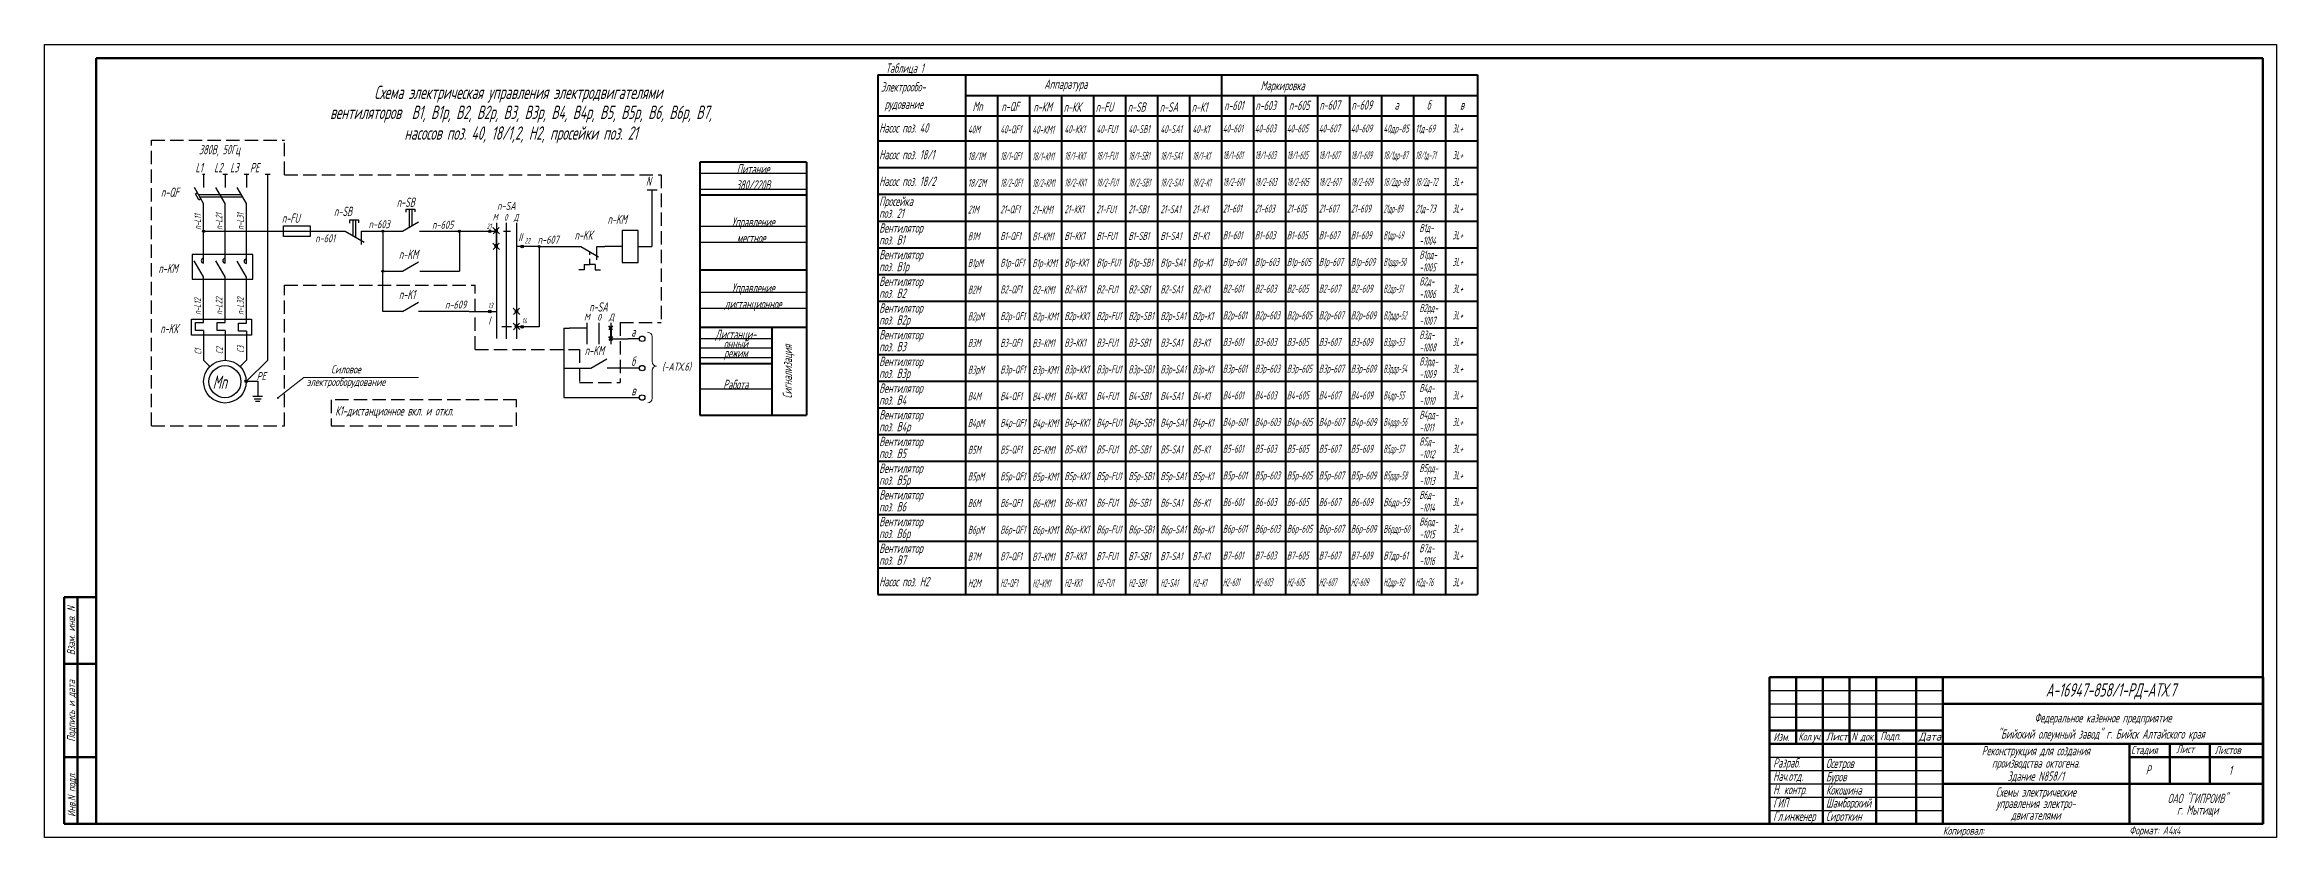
# Model space of a CAD drawing. Header units: millimetres. Extents: x -680 to 9204, y -4430 to 7779.
# Drawn here: x 3798 to 4635, y 179 to 476 of the extents above; entities that cross this region are included whole.
import ezdxf
from ezdxf.enums import TextEntityAlignment as Align

# ---------------------------------------------------------------- set-up
doc = ezdxf.new("R2010")
doc.units = ezdxf.units.MM
doc.linetypes.add('gost5', pattern=[7, 5, -2, 0])
doc.layers.get('Defpoints').update_dxf_attribs({"color": 33})
for name, color, linetype, lineweight in [('Выноска', 137, 'Continuous', 20), ('Обводка', 6, 'Continuous', 25), ('Таблица', 253, 'Continuous', 40), ('Текст_КИП', 2, 'Continuous', 25), ('Толст.рамка', 7, 'Continuous', 60), ('Тонкая', 5, 'Continuous', 20)]:
    doc.layers.add(name, color=color, linetype=linetype, lineweight=lineweight)
doc.layers.add('ТЕКСТ', color=2, linetype='Continuous')
doc.styles.add('ESKD', font='gostw.shx', dxfattribs={"oblique": 15, "height": 3})
doc.styles.add('Simplex', font='simplex.shx', dxfattribs={"width": 0.7, "oblique": 15})

msp = doc.modelspace()

# ---------------------------------------------------------------- hatches: boundary and pattern name
at = {"lineweight": 25}
h = msp.add_hatch(color=5, dxfattribs=at)
edge = h.paths.add_edge_path()
edge.add_arc((3857.553, 406.484), 0.385, 0, 360)
h = msp.add_hatch(color=5, dxfattribs=at)
edge = h.paths.add_edge_path()
edge.add_arc((3924.726, 406.484), 0.385, 0, 360)
h = msp.add_hatch(color=5, dxfattribs=at)
edge = h.paths.add_edge_path()
edge.add_arc((3953.436, 406.484), 0.385, 0, 360)
h = msp.add_hatch(color=5, dxfattribs=at)
edge = h.paths.add_edge_path()
edge.add_arc((3964.854, 406.483), 0.5, 0, 360)
edge = h.paths.add_edge_path(flags=17)
edge.add_arc((3964.854, 406.483), 0.2, 0, 360)
h = msp.add_hatch(color=5, dxfattribs=at)
h.paths.add_polyline_path([(3965.054, 406.483, 1), (3964.654, 406.483)])
h.paths.add_polyline_path([(3964.854, 406.483), (3964.654, 406.483, 0.4142136), (3964.854, 406.283)])
h.paths.add_polyline_path([(3964.854, 406.283, 0.4142136), (3965.054, 406.483), (3964.854, 406.483)])
for points in [[(3967.97, 406.66, 1), (3966.47, 406.66, 1)], [(3967.97, 400.997, 1), (3966.47, 400.997, 1)], [(3975.593, 376.439, 1), (3974.093, 376.439, 1)], [(3975.593, 370.951, 1), (3974.093, 370.951, 1)]]:
    msp.add_hatch(color=5, dxfattribs=at).paths.add_polyline_path(points)
h = msp.add_hatch(color=5, dxfattribs=at)
edge = h.paths.add_edge_path()
edge.add_arc((3967.22, 406.66), 0.4, 0, 360)
h = msp.add_hatch(color=5, dxfattribs=at)
edge = h.paths.add_edge_path()
edge.add_arc((3967.22, 400.997), 0.4, 0, 360)
h = msp.add_hatch(color=5, dxfattribs=at)
edge = h.paths.add_edge_path()
edge.add_arc((3976.938, 400.808), 0.5, 0, 360)
edge = h.paths.add_edge_path(flags=17)
edge.add_arc((3976.938, 400.808), 0.2, 0, 360)
h = msp.add_hatch(color=5, dxfattribs=at)
h.paths.add_polyline_path([(3977.138, 400.808, 1), (3976.738, 400.808)])
h.paths.add_polyline_path([(3976.938, 400.808), (3976.738, 400.808, 0.4142136), (3976.938, 400.608)])
h.paths.add_polyline_path([(3976.938, 400.608, 0.4142136), (3977.138, 400.808), (3976.938, 400.808)])
h = msp.add_hatch(color=5, dxfattribs=at)
edge = h.paths.add_edge_path()
edge.add_arc((3983.342, 400.793), 0.385, 0, 360)
h = msp.add_hatch(color=5, dxfattribs=at)
edge = h.paths.add_edge_path()
edge.add_arc((3924.745, 391.493), 0.385, 0, 360)
h = msp.add_hatch(color=5, dxfattribs=at)
edge = h.paths.add_edge_path()
edge.add_arc((3964.809, 376.428), 0.5, 0, 360)
edge = h.paths.add_edge_path(flags=17)
edge.add_arc((3964.809, 376.428), 0.2, 0, 360)
h = msp.add_hatch(color=5, dxfattribs=at)
h.paths.add_polyline_path([(3965.009, 376.428, 1), (3964.609, 376.428)])
h.paths.add_polyline_path([(3964.809, 376.428), (3964.609, 376.428, 0.4142136), (3964.809, 376.228)])
h.paths.add_polyline_path([(3964.809, 376.228, 0.4142136), (3965.009, 376.428), (3964.809, 376.428)])
h = msp.add_hatch(color=5, dxfattribs=at)
edge = h.paths.add_edge_path()
edge.add_arc((3976.938, 370.658), 0.5, 0, 360)
edge = h.paths.add_edge_path(flags=17)
edge.add_arc((3976.938, 370.658), 0.2, 0, 360)
h = msp.add_hatch(color=5, dxfattribs=at)
h.paths.add_polyline_path([(3977.138, 370.658, 1), (3976.738, 370.658)])
h.paths.add_polyline_path([(3976.938, 370.658), (3976.738, 370.658, 0.4142136), (3976.938, 370.458)])
h.paths.add_polyline_path([(3976.938, 370.458, 0.4142136), (3977.138, 370.658), (3976.938, 370.658)])
h = msp.add_hatch(color=5, dxfattribs=at)
edge = h.paths.add_edge_path()
edge.add_arc((3873.555, 350.344), 0.5, 0, 360)
edge = h.paths.add_edge_path(flags=17)
edge.add_arc((3873.555, 350.344), 0.2, 0, 360)
h = msp.add_hatch(color=5, dxfattribs=at)
h.paths.add_polyline_path([(3873.755, 350.344, 1), (3873.355, 350.344)])
h.paths.add_polyline_path([(3873.555, 350.344), (3873.355, 350.344, 0.4142136), (3873.555, 350.144)])
h.paths.add_polyline_path([(3873.555, 350.144, 0.4142136), (3873.755, 350.344), (3873.555, 350.344)])
at = {"layer": 'Выноска'}
h = msp.add_hatch(color=256, dxfattribs=at)
h.paths.add_polyline_path([(3885.587, 344.046, 1), (3885.187, 344.046)])
h.paths.add_polyline_path([(3885.387, 344.046), (3885.187, 344.046, 0.4142136), (3885.387, 343.846)])
h.paths.add_polyline_path([(3885.387, 343.846, 0.4142136), (3885.587, 344.046), (3885.387, 344.046)])

# ---------------------------------------------------------------- linework, layer by layer
at = {"color": 1}
for p, q in [((3797.942, 179.41), (3797.942, 476.41)), ((3797.942, 476.41), (4634.655, 476.41)), ((4634.655, 476.41), (4634.655, 179.41)), ((4634.655, 179.41), (3797.942, 179.41))]:
    msp.add_line(p, q, dxfattribs=at)
at = {"lineweight": 60}
for p, q in [((3817.258, 184.41), (3817.258, 471.41)), ((3817.258, 471.41), (4629.562, 471.41)), ((4629.562, 471.41), (4629.562, 184.41)), ((4629.655, 239.416), (4629.655, 184.41)), ((4629.562, 184.41), (3817.258, 184.41))]:
    msp.add_line(p, q, dxfattribs=at)
at = {"color": 5, "lineweight": 25}
for p, q in [((3857.11, 427.914), (3858.038, 427.914)), ((3857.555, 427.918), (3857.555, 422.918)), ((3864.715, 427.935), (3866.5, 427.935)), ((3865.572, 427.918), (3865.572, 422.918)), ((3872.732, 427.878), (3874.545, 427.878)), ((3873.575, 427.918), (3873.575, 422.918)), ((3880.671, 427.878), (3882.484, 427.878)), ((3881.515, 427.918), (3881.515, 358.16)), ((3857.555, 416.918), (3854.091, 422.918)), ((3854.496, 420.566), (3855.211, 420.978)), ((3855.8, 418.308), (3854.496, 420.566)), ((3855.592, 420.319), (3871.612, 420.319)), ((3855.8, 418.308), (3856.514, 418.721)), ((3856.096, 419.444), (3872.116, 419.444)), ((3865.572, 416.918), (3862.108, 422.918)), ((3873.575, 416.918), (3870.111, 422.918)), ((4023.856, 421.992), (4027.534, 421.992)), ((4025.55, 421.992), (4025.55, 400.793)), ((3857.555, 411.918), (3857.555, 416.918)), ((3857.555, 394.581), (3857.555, 411.918)), ((3865.572, 411.918), (3865.572, 416.918)), ((3865.572, 394.59), (3865.572, 411.918)), ((3873.575, 411.918), (3873.575, 416.918)), ((3873.575, 394.42), (3873.575, 411.918)), ((3912.33, 409.584), (3912.33, 410.763)), ((3912.33, 410.763), (3915.655, 410.763)), ((3913.501, 410.763), (3913.501, 404.825)), ((3914.574, 404.206), (3914.574, 410.763)), ((3915.655, 410.763), (3915.655, 409.655)), ((3932.11, 406.493), (3938.11, 409.993)), ((3933.431, 413.652), (3933.431, 414.831)), ((3933.431, 414.831), (3936.756, 414.831)), ((3933.431, 414.831), (3936.191, 414.831)), ((3934.603, 414.831), (3934.603, 407.947)), ((3935.675, 408.573), (3935.675, 414.831)), ((3936.756, 414.831), (3936.756, 413.723)), ((3857.553, 406.484), (3887.507, 406.493)), ((3857.555, 406.493), (3883.661, 406.493)), ((3887.507, 404.493), (3887.507, 408.493)), ((3887.507, 408.493), (3897.507, 408.493)), ((3887.507, 406.493), (3910.612, 406.493)), ((3897.507, 404.493), (3887.507, 404.493)), ((3897.507, 408.493), (3897.507, 404.493)), ((3910.612, 406.493), (3917.789, 402.35)), ((3916.612, 406.493), (3919.612, 406.493)), ((3916.629, 406.493), (3916.629, 401.493)), ((3919.612, 406.493), (3929.877, 406.493)), ((3924.745, 406.493), (3924.745, 391.493)), ((3929.877, 406.493), (3932.11, 406.493)), ((3938.539, 406.493), (3967.348, 406.493)), ((3953.437, 406.493), (3953.437, 391.493)), ((3959.413, 406.493), (3967.581, 406.493)), ((3966.014, 407.915), (3968.514, 405.561)), ((3966.014, 402.011), (3968.514, 399.657)), ((3968.333, 407.952), (3966.05, 405.525)), ((3968.333, 402.048), (3966.05, 399.621)), ((3967.26, 406.493), (3967.26, 401.021)), ((3967.348, 409.608), (3967.348, 366.305)), ((3969.98, 406.493), (3972.578, 406.493)), ((3971.027, 409.607), (3971.027, 366.129)), ((3974.848, 409.608), (3974.848, 366.173)), ((4014.495, 406.793), (4014.495, 394.793)), ((4020.495, 406.793), (4014.495, 406.793)), ((4020.495, 394.793), (4020.495, 406.793)), ((3875.987, 397.779), (3853.292, 397.779)), ((3853.292, 397.779), (3853.292, 388.556)), ((3857.558, 389.454), (3854.055, 395.458)), ((3865.574, 389.463), (3862.072, 395.468)), ((3873.578, 389.292), (3870.075, 395.297)), ((3875.987, 388.556), (3875.987, 397.779)), ((3932.11, 391.493), (3938.11, 394.993)), ((3983.344, 400.793), (3974.786, 400.804)), ((3977.652, 400.81), (3975.834, 400.81)), ((3983.344, 400.793), (3995.935, 400.793)), ((3983.344, 400.793), (3983.398, 370.658)), ((3995.935, 400.793), (3998.935, 400.793)), ((3998.935, 400.793), (4005.592, 396.949)), ((4000.164, 394.07), (4000.164, 392.027)), ((4000.164, 394.07), (4002.263, 394.07)), ((4000.164, 394.07), (4002.263, 394.07)), ((4000.164, 394.07), (4002.263, 394.07)), ((4000.164, 394.07), (4002.263, 394.07)), ((4002.263, 398.871), (4002.263, 398.151)), ((4002.263, 398.151), (4002.263, 397.687)), ((4002.263, 396.111), (4002.263, 394.07)), ((4004.369, 394.07), (4002.27, 394.07)), ((4004.369, 394.07), (4004.369, 392.027)), ((4004.876, 400.793), (4004.876, 395.793)), ((4004.935, 400.793), (4007.935, 400.793)), ((4014.495, 400.793), (4007.935, 400.793)), ((4014.495, 394.793), (4020.495, 394.793)), ((4020.495, 400.793), (4025.55, 400.793)), ((3853.292, 388.556), (3875.987, 388.556)), ((3857.558, 372.268), (3857.558, 389.454)), ((3865.574, 372.278), (3865.574, 389.463)), ((3873.578, 372.107), (3873.578, 389.292)), ((3924.745, 391.493), (3932.11, 391.493)), ((3924.745, 376.469), (3924.745, 391.493)), ((3938.554, 391.493), (3953.437, 391.493)), ((4000.164, 392.027), (3998.164, 392.027)), ((4004.369, 392.027), (4006.369, 392.027)), ((3932.11, 376.469), (3938.11, 379.969)), ((3973.637, 377.693), (3976.137, 375.339)), ((3975.956, 377.73), (3973.673, 375.303)), ((3852.991, 367.544), (3852.991, 373.544)), ((3852.991, 373.544), (3864.991, 373.544)), ((3854.558, 369.268), (3854.558, 372.268)), ((3854.558, 372.268), (3857.558, 372.268)), ((3857.558, 369.268), (3854.558, 369.268)), ((3857.558, 369.268), (3857.555, 358.154)), ((3862.574, 369.278), (3862.574, 372.278)), ((3862.574, 372.278), (3865.574, 372.278)), ((3865.574, 369.278), (3862.574, 369.278)), ((3863.521, 373.544), (3875.521, 373.544)), ((3865.574, 369.278), (3865.572, 358.163)), ((3870.578, 369.107), (3870.578, 372.107)), ((3870.578, 372.107), (3873.578, 372.107)), ((3873.578, 369.107), (3870.578, 369.107)), ((3873.578, 369.107), (3873.575, 358.141)), ((3875.528, 373.514), (3875.528, 367.514)), ((3932.11, 376.469), (3924.745, 376.469)), ((3957.056, 376.469), (3938.11, 376.469)), ((3957.056, 376.469), (3967.348, 376.457)), ((3972.935, 370.658), (3969.35, 370.658)), ((3973.598, 372.003), (3976.098, 369.648)), ((3975.99, 372.039), (3973.707, 369.612)), ((3983.398, 370.658), (3974.537, 370.658)), ((3974.848, 376.448), (3974.848, 370.976)), ((3992.646, 370.217), (3992.646, 344.185)), ((3992.646, 370.217), (3994.684, 370.217)), ((3864.991, 367.544), (3852.991, 367.544)), ((3875.521, 367.544), (3863.521, 367.544)), ((4020.946, 366.217), (4016.684, 366.217)), ((3857.555, 358.154), (3859.908, 355.81)), ((3873.575, 358.141), (3871.235, 355.81)), ((3881.579, 358.224), (3873.756, 350.414)), ((3992.646, 355.185), (4002.65, 355.185)), ((4002.779, 355.185), (4008.779, 358.685)), ((4020.946, 355.217), (4008.821, 355.217)), ((3874.055, 350.344), (3877.833, 350.344)), ((3879.621, 344.576), (3876.044, 344.576)), ((3879.137, 343.614), (3876.528, 343.614)), ((3877.833, 350.344), (3877.833, 345.58)), ((3877.833, 350.344), (3877.833, 344.576)), ((3992.646, 344.185), (4020.946, 344.185)), ((3878.612, 342.679), (3877.054, 342.679))]:
    msp.add_line(p, q, dxfattribs=at)
at = {"color": 6, "lineweight": 25}
for p, q in [((4001.184, 370.217), (3994.684, 370.217)), ((4010.184, 366.217), (4016.684, 366.217))]:
    msp.add_line(p, q, dxfattribs=at)
at = {"color": 6, "lineweight": 25, "ltscale": 10}
for p, q in [((4001.184, 372.217), (4001.184, 364.217)), ((4005.684, 372.217), (4005.684, 364.217)), ((4010.184, 372.217), (4010.184, 364.217))]:
    msp.add_line(p, q, dxfattribs=at)
at = {"color": 6, "lineweight": 40}
for p, q in [((4010.891, 370.924), (4009.477, 369.51)), ((4010.891, 369.51), (4009.477, 370.924)), ((4010.184, 370.217), (4010.184, 366.217)), ((4010.891, 365.51), (4009.477, 366.924)), ((4010.891, 366.924), (4009.477, 365.51))]:
    msp.add_line(p, q, dxfattribs=at)
at = {"color": 5, "lineweight": 25}
for centre, radius in [((3857.553, 406.484), 0.385), ((3924.726, 406.484), 0.385), ((3924.745, 406.493), 0.2), ((3953.436, 406.484), 0.385), ((3953.437, 406.493), 0.2), ((3964.854, 406.483), 0.5), ((3964.854, 406.483), 0.2), ((3976.938, 400.808), 0.5), ((3976.938, 400.808), 0.2), ((3983.342, 400.793), 0.385), ((3983.344, 400.802), 0.2), ((3924.745, 391.493), 0.385), ((3924.764, 391.503), 0.2), ((3964.809, 376.428), 0.5), ((3964.809, 376.428), 0.2), ((3976.938, 370.658), 0.5), ((3976.938, 370.658), 0.2), ((4021.972, 366.217), 1.026), ((3865.555, 350.144), 8), ((3865.555, 350.144), 6), ((4021.972, 355.217), 1.026), ((3873.555, 350.344), 0.5), ((3873.555, 350.344), 0.2), ((4021.972, 344.185), 1.026)]:
    msp.add_circle(centre, radius, dxfattribs=at)
for centre, radius in [((3857.555, 395.458), 0.877), ((3865.572, 395.451), 0.86), ((3873.575, 395.27), 0.85)]:
    msp.add_arc(centre, radius, 90, 270, dxfattribs=at)
at = {"layer": 'Defpoints'}
for p, q in [((4083.569, 428.117), (4043.569, 428.117)), ((4083.569, 422.117), (4043.569, 422.117)), ((4083.569, 408.261), (4043.569, 408.261)), ((4083.569, 402.261), (4043.569, 402.261)), ((4083.569, 383.545), (4043.569, 383.545)), ((4083.569, 377.545), (4043.569, 377.545)), ((4070.569, 366.141), (4043.569, 366.141)), ((4070.569, 362.634), (4043.569, 362.634)), ((4070.569, 359.126), (4043.569, 359.126)), ((4070.569, 347.367), (4043.569, 347.367))]:
    msp.add_line(p, q, dxfattribs=at)
at = {"layer": 'Выноска'}
for p, q in [((3885.387, 344.046), (3895.167, 351.709)), ((3895.167, 351.709), (3938.1, 351.709))]:
    msp.add_line(p, q, dxfattribs=at)
msp.add_circle((3885.387, 344.046), 0.2, dxfattribs=at)
at = {"layer": 'Обводка', "linetype": 'gost5'}
for p, q in [((3837.952, 440.636), (3887.916, 440.636)), ((3837.952, 333.594), (3837.952, 440.636)), ((3887.916, 427.585), (3887.916, 440.636)), ((3887.916, 427.585), (4029.059, 427.585)), ((4029.059, 427.585), (4029.059, 372.302)), ((3887.916, 386.308), (3959.375, 386.308)), ((3887.916, 333.594), (3887.916, 386.308)), ((3959.375, 362.234), (3959.375, 386.308)), ((4013.769, 372.302), (4013.769, 349.774)), ((4013.769, 372.302), (4029.059, 372.302)), ((3959.375, 362.234), (3998.478, 362.234)), ((3998.478, 362.234), (3998.478, 349.774)), ((3998.478, 349.774), (4013.769, 349.774)), ((3837.952, 333.594), (3887.916, 333.594))]:
    msp.add_line(p, q, dxfattribs=at)
at = {"layer": 'Обводка', "color": 155}
for p, q in [((4444.655, 234.416), (4509.655, 234.416)), ((4444.655, 229.416), (4509.655, 229.416)), ((4444.655, 224.416), (4509.655, 224.416)), ((4444.655, 209.416), (4509.655, 209.416)), ((4444.655, 204.416), (4509.655, 204.416)), ((4444.655, 199.416), (4509.655, 199.416)), ((4444.655, 194.416), (4509.655, 194.416)), ((4444.655, 189.416), (4509.655, 189.416))]:
    msp.add_line(p, q, dxfattribs=at)
at = {"layer": 'Обводка', "linetype": 'gost5'}
msp.add_lwpolyline([(3905.347, 333.594), (3974.86, 333.594), (3974.86, 343.329), (3905.347, 343.329)], close=True, dxfattribs=at)
at = {"layer": 'Таблица', "lineweight": 40}
for p, q in [((4110.274, 465.07), (4110.274, 270.338)), ((4110.274, 465.07), (4335.189, 465.07)), ((4143.189, 465.07), (4143.189, 270.338)), ((4239.189, 465.07), (4239.189, 270.338)), ((4335.189, 465.07), (4335.189, 270.338)), ((4143.189, 457.301), (4335.189, 457.301)), ((4155.191, 457.301), (4155.191, 270.338)), ((4167.191, 457.301), (4167.191, 270.338)), ((4179.191, 457.301), (4179.191, 270.338)), ((4191.191, 457.301), (4191.191, 270.338)), ((4203.191, 457.301), (4203.191, 270.338)), ((4215.191, 457.301), (4215.191, 270.338)), ((4227.191, 457.301), (4227.191, 270.338)), ((4251.189, 457.301), (4251.189, 270.338)), ((4263.189, 457.301), (4263.189, 270.338)), ((4275.189, 457.301), (4275.189, 270.338)), ((4287.189, 457.301), (4287.189, 270.338)), ((4299.189, 457.301), (4299.189, 270.338)), ((4311.189, 457.301), (4311.189, 270.338)), ((4323.189, 457.301), (4323.189, 270.338)), ((4110.274, 449.801), (4335.189, 449.801)), ((4110.274, 440.338), (4335.189, 440.338)), ((4110.274, 440.338), (4335.189, 440.338)), ((4043.569, 432.436), (4043.569, 337.55)), ((4083.569, 432.436), (4043.569, 432.436)), ((4083.569, 432.436), (4083.569, 337.55)), ((4110.274, 430.338), (4335.189, 430.338)), ((4043.569, 420.177), (4083.569, 420.177)), ((4110.274, 420.338), (4335.189, 420.338)), ((4110.274, 410.338), (4335.189, 410.338)), ((4110.274, 410.338), (4335.189, 410.338)), ((4110.274, 400.338), (4335.189, 400.338)), ((4043.569, 392.021), (4083.569, 392.021)), ((4110.274, 390.338), (4335.189, 390.338)), ((4110.274, 380.338), (4335.189, 380.338)), ((4043.569, 370.585), (4083.569, 370.585)), ((4070.569, 370.585), (4070.569, 337.55)), ((4110.274, 370.338), (4335.189, 370.338)), ((4110.274, 360.338), (4335.189, 360.338)), ((4070.569, 356.856), (4043.569, 356.856)), ((4110.274, 350.338), (4335.189, 350.338)), ((4043.569, 337.55), (4083.569, 337.55)), ((4110.274, 340.338), (4335.189, 340.338)), ((4110.274, 330.338), (4335.189, 330.338)), ((4110.274, 320.338), (4335.189, 320.338)), ((4110.274, 310.338), (4335.189, 310.338)), ((4110.274, 300.338), (4335.189, 300.338)), ((4110.274, 290.338), (4335.189, 290.338)), ((4110.274, 280.338), (4335.189, 280.338)), ((4110.274, 270.338), (4335.189, 270.338))]:
    msp.add_line(p, q, dxfattribs=at)
at = {"layer": 'Толст.рамка', "lineweight": 60}
for p, q in [((3805.258, 184.41), (3805.258, 269.41)), ((3817.258, 269.41), (3805.258, 269.41)), ((3810.258, 184.41), (3810.258, 269.41)), ((3817.258, 244.41), (3805.258, 244.41)), ((4444.655, 239.416), (4629.655, 239.416)), ((4444.655, 184.416), (4444.655, 239.416)), ((4454.655, 214.416), (4454.655, 239.416)), ((4464.655, 184.416), (4464.655, 239.416)), ((4474.655, 214.416), (4474.655, 239.416)), ((4484.655, 184.416), (4484.655, 239.416)), ((4499.655, 184.416), (4499.655, 239.416)), ((4509.655, 184.416), (4509.655, 239.416)), ((4509.655, 229.416), (4629.655, 229.416)), ((4444.655, 219.416), (4509.655, 219.416)), ((3805.258, 209.41), (3817.258, 209.41)), ((4444.655, 214.416), (4509.655, 214.416)), ((4509.655, 214.416), (4629.655, 214.416)), ((4579.655, 214.416), (4579.655, 184.416)), ((4579.655, 209.416), (4629.655, 209.416)), ((4594.655, 199.416), (4594.655, 214.416)), ((4609.655, 199.416), (4609.655, 214.416)), ((4509.655, 199.416), (4629.655, 199.416)), ((3817.258, 184.41), (3805.258, 184.41)), ((4444.655, 184.416), (4629.655, 184.41))]:
    msp.add_line(p, q, dxfattribs=at)
at = {"layer": 'Тонкая'}
for p, q in [((4025.674, 357.645), (4025.667, 367.111)), ((4025.682, 343.898), (4025.674, 354.362))]:
    msp.add_line(p, q, dxfattribs=at)
for centre, start, end in [((4024.029, 366.987), 0, 90), ((4027.317, 357.645), 180, 270), ((4027.317, 354.36), 90, 180), ((4024.04, 343.898), 270, 0)]:
    msp.add_arc(centre, 1.642, start, end, dxfattribs=at)

# ---------------------------------------------------------------- texts
at = {"layer": 'ТЕКСТ', "style": 'Simplex', "oblique": 15}
for s, height, width, p in [('Таблица 1', 3.5, 0.6, (4113.271, 465.859)), ('Электрообо-', 3.5, 0.6, (4111.479, 458.847)), ('Аппаратура', 3.5, 0.6, (4172.727, 459.848)), ('Маркировка', 3.5, 0.6, (4253.809, 459.352)), ('рудование', 3.5, 0.6, (4112.868, 452.365)), ('Mn', 3.5, 0.5, (4145.861, 451.556)), ('n-QF', 3.5, 0.5, (4156.673, 451.493)), ('n-КМ', 3.5, 0.5, (4168.673, 451.368)), ('n-КК', 3.5, 0.5, (4180.027, 451.294)), ('n-FU', 3.5, 0.5, (4192.027, 451.294)), ('n-SB', 3.5, 0.5, (4204.027, 451.294)), ('n-SA', 3.5, 0.5, (4216.027, 451.294)), ('n-К1', 3.5, 0.5, (4228.027, 451.294)), ('n-601', 3.5, 0.5, (4240.164, 451.894)), ('n-603', 3.5, 0.5, (4251.9, 451.876)), ('n-605', 3.5, 0.5, (4264.458, 451.945)), ('n-607', 3.5, 0.5, (4275.894, 452.058)), ('n-609', 3.5, 0.5, (4287.894, 452.058)), ('Насос поз. 40', 3.5, 0.6, (4110.808, 443.459)), ('40М', 3, 0.5, (4144.067, 443.131)), ('40-QF1', 3, 0.5, (4156.224, 443.191)), ('40-КМ1', 3, 0.5, (4168.224, 443.067)), ('40-КК1', 3, 0.5, (4180.27, 443.26)), ('40-FU1', 3, 0.5, (4192.27, 443.26)), ('40-SB1 ', 3, 0.5, (4204.27, 443.26)), ('40-SA1', 3, 0.5, (4216.27, 443.26)), ('40-К1', 3, 0.5, (4228.27, 443.26)), ('40-601', 3, 0.5, (4239.645, 443.503)), ('40-603', 3, 0.5, (4251.645, 443.503)), ('40-605', 3, 0.5, (4263.645, 443.503)), ('40-607', 3, 0.5, (4275.645, 443.503)), ('40-609', 3, 0.5, (4287.645, 443.503)), ('40др-85', 3, 0.5, (4299.847, 443.491)), ('11д-69', 3, 0.5, (4311.847, 443.491)), ('3L+', 3, 0.5, (4325.731, 443.503)), ('380В, 50Гц', 3.5, 0.6, (3855.789, 435.349)), ('Насос поз. 18/1', 3.5, 0.6, (4110.808, 433.459)), ('18/1М', 3, 0.5, (4144.067, 433.131)), ('18/1-QF1', 3, 0.4, (4156.224, 433.191)), ('18/1-КМ1', 3, 0.4, (4168.224, 433.067)), ('18/1-КК1', 3, 0.4, (4180.27, 433.26)), ('18/1-FU1', 3, 0.4, (4192.27, 433.26)), ('18/1-SB1 ', 3, 0.4, (4204.27, 433.26)), ('18/1-SA1', 3, 0.4, (4216.27, 433.26)), ('18/1-К1', 3, 0.4, (4228.27, 433.26)), ('18/1-601', 3, 0.4, (4239.645, 433.503)), ('18/1-603', 3, 0.4, (4251.645, 433.503)), ('18/1-605', 3, 0.4, (4263.645, 433.503)), ('18/1-607', 3, 0.4, (4275.645, 433.503)), ('18/1-609', 3, 0.4, (4287.645, 433.503)), ('18/1др-87', 3, 0.4, (4299.847, 433.491)), ('18/1д-71', 3, 0.4, (4311.847, 433.491)), ('3L+', 3, 0.5, (4325.731, 433.503)), ('L1   L2  L3   РЕ', 3.5, 0.6, (3854.479, 428.581)), ('N', 3.5, 0.6, (4023.35, 423.509)), ('Насос поз. 18/2', 3.5, 0.6, (4110.808, 423.459)), ('n-QF ', 3.5, 0.6, (3841.533, 419.372)), ('n-SB ', 3.5, 0.6, (3929.928, 415.618)), ('Просейка', 3.5, 0.6, (4110.808, 415.976)), ('18/2М', 3, 0.5, (4144.067, 423.131)), ('18/2-QF1', 3, 0.4, (4156.224, 423.191)), ('18/2-КМ1', 3, 0.4, (4168.224, 423.067)), ('18/2-КК1', 3, 0.4, (4180.27, 423.26)), ('18/2-FU1', 3, 0.4, (4192.27, 423.26)), ('18/2-SB1 ', 3, 0.4, (4204.27, 423.26)), ('18/2-SA1', 3, 0.4, (4216.27, 423.26)), ('18/2-К1', 3, 0.4, (4228.27, 423.26)), ('18/2-601', 3, 0.4, (4239.645, 423.503)), ('18/2-603', 3, 0.4, (4251.645, 423.503)), ('18/2-605', 3, 0.4, (4263.645, 423.503)), ('18/2-607', 3, 0.4, (4275.645, 423.503)), ('18/2-609', 3, 0.4, (4287.645, 423.503)), ('18/2др-88', 3, 0.4, (4299.847, 423.491)), ('18/2д-72', 3, 0.4, (4311.847, 423.491)), ('3L+', 3, 0.5, (4325.731, 423.503)), (' n-FU', 3.5, 0.6, (3885.452, 409.643)), ('n-SB ', 3.5, 0.6, (3906.407, 412.187)), ('n-603', 3, 0.6, (3919.391, 407.628)), ('n-605', 3, 0.6, (3943.198, 407.427)), ('М', 2.5, 0.6, (3965.935, 410.535)), ('n-SA', 3, 0.6, (3967.567, 414.497)), ('0', 2.5, 0.6, (3970.206, 410.479)), ('Д', 2.5, 0.6, (3973.881, 410.484)), ('n-KM ', 3.5, 0.6, (4008.964, 409.213)), ('поз. 21', 3.5, 0.6, (4110.808, 411.523)), ('21М', 3, 0.5, (4144.067, 413.131)), ('21-QF1', 3, 0.5, (4156.224, 413.191)), ('21-КМ1', 3, 0.5, (4168.224, 413.067)), ('21-КК1', 3, 0.5, (4180.27, 413.26)), ('21-FU1', 3, 0.5, (4192.27, 413.26)), ('21-SB1 ', 3, 0.5, (4204.27, 413.26)), ('21-SA1', 3, 0.5, (4216.27, 413.26)), ('21-К1', 3, 0.5, (4228.27, 413.26)), ('21-601', 3, 0.5, (4239.645, 413.503)), ('21-603', 3, 0.5, (4251.645, 413.503)), ('21-605', 3, 0.5, (4263.645, 413.503)), ('21-607', 3, 0.5, (4275.645, 413.503)), ('21-609', 3, 0.5, (4287.645, 413.503)), ('21др-89', 3, 0.4, (4299.847, 413.491)), ('21д-73', 3, 0.5, (4311.847, 413.491)), ('3L+', 3, 0.5, (4325.731, 413.503)), ('n-601', 3, 0.6, (3899.388, 402.361)), ('21', 2, 0.6, (3963.712, 407.395)), ('II', 3, 0.6, (3975.55, 402.763)), ('22', 2, 0.6, (3977.916, 401.957)), ('n-607', 3, 0.6, (3982.776, 401.842)), ('n-KК ', 3.5, 0.6, (3996.591, 403.274)), ('поз. В1', 3.5, 0.6, (4110.808, 401.523)), ('Вентилятор', 3.5, 0.6, (4110.808, 405.976)), ('В1М', 3, 0.5, (4144.067, 403.131)), ('В1-QF1', 3, 0.5, (4156.224, 403.191)), ('В1-КМ1', 3, 0.5, (4168.224, 403.067)), ('В1-КК1', 3, 0.5, (4180.27, 403.26)), ('В1-FU1', 3, 0.5, (4192.27, 403.26)), ('В1-SB1 ', 3, 0.5, (4204.27, 403.26)), ('В1-SA1', 3, 0.5, (4216.27, 403.26)), ('В1-К1', 3, 0.5, (4228.27, 403.26)), ('В1-601', 3, 0.5, (4239.645, 403.503)), ('В1-603', 3, 0.5, (4251.645, 403.503)), ('В1-605', 3, 0.5, (4263.645, 403.503)), ('В1-607', 3, 0.5, (4275.645, 403.503)), ('В1-609', 3, 0.5, (4287.645, 403.503)), ('В1др-49', 3, 0.4, (4299.847, 403.491)), ('3L+', 3, 0.5, (4325.731, 403.503)), ('n-KM ', 3.5, 0.6, (3840.594, 390.787)), ('n-KM ', 3.5, 0.6, (3930.742, 396.079)), ('поз. В1р', 3.5, 0.6, (4110.808, 391.523)), ('Вентилятор', 3.5, 0.6, (4110.808, 395.976)), ('В1рМ', 3, 0.5, (4144.067, 393.131)), ('В1р-QF1', 3, 0.5, (4156.224, 393.191)), ('В1р-КМ1', 3, 0.5, (4168.224, 393.067)), ('В1р-КК1', 3, 0.5, (4180.27, 393.26)), ('В1р-FU1', 3, 0.5, (4192.27, 393.26)), ('В1р-SB1 ', 3, 0.5, (4204.27, 393.26)), ('В1р-SA1', 3, 0.5, (4216.27, 393.26)), ('В1р-К1', 3, 0.5, (4228.27, 393.26)), ('В1р-601', 3, 0.5, (4239.645, 393.503)), ('В1р-603', 3, 0.5, (4251.645, 393.503)), ('В1р-605', 3, 0.5, (4263.645, 393.503)), ('В1р-607', 3, 0.5, (4275.645, 393.503)), ('В1р-609', 3, 0.5, (4287.645, 393.503)), ('В1рдр-50', 3, 0.4, (4299.847, 393.491)), ('3L+', 3, 0.5, (4325.731, 393.503)), ('поз. В2', 3.5, 0.6, (4110.808, 381.523)), ('Вентилятор', 3.5, 0.6, (4110.808, 385.976)), ('В2М', 3, 0.5, (4144.067, 383.131)), ('В2-QF1', 3, 0.5, (4156.224, 383.191)), ('В2-КМ1', 3, 0.5, (4168.224, 383.067)), ('В2-КК1', 3, 0.5, (4180.27, 383.26)), ('В2-FU1', 3, 0.5, (4192.27, 383.26)), ('В2-SB1 ', 3, 0.5, (4204.27, 383.26)), ('В2-SA1', 3, 0.5, (4216.27, 383.26)), ('В2-К1', 3, 0.5, (4228.27, 383.26)), ('В2-601', 3, 0.5, (4239.645, 383.503)), ('В2-603', 3, 0.5, (4251.645, 383.503)), ('В2-605', 3, 0.5, (4263.645, 383.503)), ('В2-607', 3, 0.5, (4275.645, 383.503)), ('В2-609', 3, 0.5, (4287.645, 383.503)), ('В2др-51', 3, 0.4, (4299.847, 383.491)), ('3L+', 3, 0.5, (4325.731, 383.503)), ('n-K1 ', 3.5, 0.6, (3930.742, 381.055)), ('n-609', 3, 0.6, (3948.062, 377.518)), ('13', 2, 0.6, (3964.172, 377.672)), ('n-SA', 3.5, 0.6, (4002.1, 376.391)), ('Вентилятор', 3.5, 0.6, (4110.808, 375.976)), (' n-KК ', 3.5, 0.6, (3839.848, 368.274)), ('I', 3, 0.6, (3964.311, 371.634)), ('14', 2, 0.6, (3976.856, 371.946)), ('а', 3.5, 0.6, (4017.858, 367.044)), ('поз. В2р', 3.5, 0.6, (4110.808, 371.523)), ('Вентилятор', 3.5, 0.6, (4110.808, 365.976)), ('В2рМ', 3, 0.5, (4144.067, 373.131)), ('В2р-QF1', 3, 0.5, (4156.224, 373.191)), ('В2р-КМ1', 3, 0.5, (4168.224, 373.067)), ('В2р-КК1', 3, 0.5, (4180.27, 373.26)), ('В2р-FU1', 3, 0.5, (4192.27, 373.26)), ('В2р-SB1 ', 3, 0.5, (4204.27, 373.26)), ('В2р-SA1', 3, 0.5, (4216.27, 373.26)), ('В2р-К1', 3, 0.5, (4228.27, 373.26)), ('В2р-601', 3, 0.5, (4239.645, 373.503)), ('В2р-603', 3, 0.5, (4251.645, 373.503)), ('В2р-605', 3, 0.5, (4263.645, 373.503)), ('В2р-607', 3, 0.5, (4275.645, 373.503)), ('В2р-609', 3, 0.5, (4287.645, 373.503)), ('В2рдр-52', 3, 0.4, (4299.847, 373.491)), ('3L+', 3, 0.5, (4325.731, 373.503)), ('n-KМ', 3.5, 0.6, (4000.431, 360.057)), ('поз. В3', 3.5, 0.6, (4110.808, 361.523)), ('В3М', 3, 0.5, (4144.067, 363.131)), ('В3-QF1', 3, 0.5, (4156.224, 363.191)), ('В3-КМ1', 3, 0.5, (4168.224, 363.067)), ('В3-КК1', 3, 0.5, (4180.27, 363.26)), ('В3-FU1', 3, 0.5, (4192.27, 363.26)), ('В3-SB1 ', 3, 0.5, (4204.27, 363.26)), ('В3-SA1', 3, 0.5, (4216.27, 363.26)), ('В3-К1', 3, 0.5, (4228.27, 363.26)), ('В3-601', 3, 0.5, (4239.645, 363.503)), ('В3-603', 3, 0.5, (4251.645, 363.503)), ('В3-605', 3, 0.5, (4263.645, 363.503)), ('В3-607', 3, 0.5, (4275.645, 363.503)), ('В3-609', 3, 0.5, (4287.645, 363.503)), ('В3др-53', 3, 0.4, (4299.847, 363.491)), ('3L+', 3, 0.5, (4325.731, 363.503)), ('Mn', 5, 0.6, (3860.941, 347.453)), ('РЕ', 3, 0.6, (3877.423, 350.716)), ('электрооборудование', 3, 0.6, (3896.131, 348.538)), ('Силовое', 3, 0.6, (3905.336, 353.261)), ('б', 3.5, 0.6, (4017.858, 356.044)), ('поз. В3р', 3.5, 0.6, (4110.808, 351.523)), ('Вентилятор', 3.5, 0.6, (4110.808, 355.976)), ('В3рМ', 3, 0.5, (4144.067, 353.131)), ('В3р-QF1', 3, 0.5, (4156.224, 353.191)), ('В3р-КМ1', 3, 0.5, (4168.224, 353.067)), ('В3р-КК1', 3, 0.5, (4180.27, 353.26)), ('В3р-FU1', 3, 0.5, (4192.27, 353.26)), ('В3р-SB1 ', 3, 0.5, (4204.27, 353.26)), ('В3р-SA1', 3, 0.5, (4216.27, 353.26)), ('В3р-К1', 3, 0.5, (4228.27, 353.26)), ('В3р-601', 3, 0.5, (4239.645, 353.503)), ('В3р-603', 3, 0.5, (4251.645, 353.503)), ('В3р-605', 3, 0.5, (4263.645, 353.503)), ('В3р-607', 3, 0.5, (4275.645, 353.503)), ('В3р-609', 3, 0.5, (4287.645, 353.503)), ('В3рдр-54', 3, 0.4, (4299.847, 353.491)), ('3L+', 3, 0.5, (4325.731, 353.503)), ('в', 3.5, 0.6, (4017.945, 345.012)), ('поз. В4', 3.5, 0.6, (4110.808, 341.523)), ('Вентилятор', 3.5, 0.6, (4110.808, 345.976)), ('В4М', 3, 0.5, (4144.067, 343.131)), ('В4-QF1', 3, 0.5, (4156.224, 343.191)), ('В4-КМ1', 3, 0.5, (4168.224, 343.067)), ('В4-КК1', 3, 0.5, (4180.27, 343.26)), ('В4-FU1', 3, 0.5, (4192.27, 343.26)), ('В4-SB1 ', 3, 0.5, (4204.27, 343.26)), ('В4-SA1', 3, 0.5, (4216.27, 343.26)), ('В4-К1', 3, 0.5, (4228.27, 343.26)), ('В4-601', 3, 0.5, (4239.645, 343.503)), ('В4-603', 3, 0.5, (4251.645, 343.503)), ('В4-605', 3, 0.5, (4263.645, 343.503)), ('В4-607', 3, 0.5, (4275.645, 343.503)), ('В4-609', 3, 0.5, (4287.645, 343.503)), ('В4др-55', 3, 0.4, (4299.847, 343.491)), ('3L+', 3, 0.5, (4325.731, 343.503)), ('К1-дистанционное вкл. и откл.', 3.5, 0.6, (3906.868, 337.453)), ('поз. В4р', 3.5, 0.6, (4110.808, 331.523)), ('Вентилятор', 3.5, 0.6, (4110.808, 335.976)), ('В4рМ', 3, 0.5, (4144.067, 333.131)), ('В4р-QF1', 3, 0.5, (4156.224, 333.191)), ('В4р-КМ1', 3, 0.5, (4168.224, 333.067)), ('В4р-КК1', 3, 0.5, (4180.27, 333.26)), ('В4р-FU1', 3, 0.5, (4192.27, 333.26)), ('В4р-SB1 ', 3, 0.5, (4204.27, 333.26)), ('В4р-SA1', 3, 0.5, (4216.27, 333.26)), ('В4р-К1', 3, 0.5, (4228.27, 333.26)), ('В4р-601', 3, 0.5, (4239.645, 333.503)), ('В4р-603', 3, 0.5, (4251.645, 333.503)), ('В4р-605', 3, 0.5, (4263.645, 333.503)), ('В4р-607', 3, 0.5, (4275.645, 333.503)), ('В4р-609', 3, 0.5, (4287.645, 333.503)), ('В4рдр-56', 3, 0.4, (4299.847, 333.491)), ('3L+', 3, 0.5, (4325.731, 333.503)), ('Вентилятор', 3.5, 0.6, (4110.808, 325.976)), ('В5-601', 3, 0.5, (4239.645, 323.503)), ('В5-603', 3, 0.5, (4251.645, 323.503)), ('В5-605', 3, 0.5, (4263.645, 323.503)), ('В5-607', 3, 0.5, (4275.645, 323.503)), ('В5-609', 3, 0.5, (4287.645, 323.503)), ('В5др-57', 3, 0.4, (4299.847, 323.491)), ('3L+', 3, 0.5, (4325.731, 323.503)), ('поз. В5', 3.5, 0.6, (4110.808, 321.523)), ('Вентилятор', 3.5, 0.6, (4110.808, 315.976)), ('В5М', 3, 0.5, (4144.067, 323.131)), ('В5-QF1', 3, 0.5, (4156.224, 323.191)), ('В5-КМ1', 3, 0.5, (4168.224, 323.067)), ('В5-КК1', 3, 0.5, (4180.27, 323.26)), ('В5-FU1', 3, 0.5, (4192.27, 323.26)), ('В5-SB1 ', 3, 0.5, (4204.27, 323.26)), ('В5-SA1', 3, 0.5, (4216.27, 323.26)), ('В5-К1', 3, 0.5, (4228.27, 323.26)), ('поз. В5р', 3.5, 0.6, (4110.808, 311.523)), ('В5рМ', 3, 0.5, (4144.067, 313.131)), ('В5р-QF1', 3, 0.5, (4156.224, 313.191)), ('В5р-КМ1', 3, 0.5, (4168.224, 313.067)), ('В5р-КК1', 3, 0.5, (4180.27, 313.26)), ('В5р-FU1', 3, 0.5, (4192.27, 313.26)), ('В5р-SB1 ', 3, 0.5, (4204.27, 313.26)), ('В5р-SA1', 3, 0.5, (4216.27, 313.26)), ('В5р-К1', 3, 0.5, (4228.27, 313.26)), ('В5р-601', 3, 0.5, (4239.645, 313.503)), ('В5р-603', 3, 0.5, (4251.645, 313.503)), ('В5р-605', 3, 0.5, (4263.645, 313.503)), ('В5р-607', 3, 0.5, (4275.645, 313.503)), ('В5р-609', 3, 0.5, (4287.645, 313.503)), ('В5рдр-58', 3, 0.4, (4299.847, 313.491)), ('3L+', 3, 0.5, (4325.731, 313.503)), ('поз. В6', 3.5, 0.6, (4110.808, 301.523)), ('Вентилятор', 3.5, 0.6, (4110.808, 305.976)), ('В6М', 3, 0.5, (4144.067, 303.131)), ('В6-QF1', 3, 0.5, (4156.224, 303.191)), ('В6-КМ1', 3, 0.5, (4168.224, 303.067)), ('В6-КК1', 3, 0.5, (4180.27, 303.26)), ('В6-FU1', 3, 0.5, (4192.27, 303.26)), ('В6-SB1 ', 3, 0.5, (4204.27, 303.26)), ('В6-SA1', 3, 0.5, (4216.27, 303.26)), ('В6-К1', 3, 0.5, (4228.27, 303.26)), ('В6-601', 3, 0.5, (4239.645, 303.503)), ('В6-603', 3, 0.5, (4251.645, 303.503)), ('В6-605', 3, 0.5, (4263.645, 303.503)), ('В6-607', 3, 0.5, (4275.645, 303.503)), ('В6-609', 3, 0.5, (4287.645, 303.503)), ('В6др-59', 3, 0.5, (4299.847, 303.491)), ('3L+', 3, 0.5, (4325.731, 303.503)), ('поз. В6р', 3.5, 0.6, (4110.808, 291.523)), ('Вентилятор', 3.5, 0.6, (4110.808, 295.976)), ('В6рМ', 3, 0.5, (4144.067, 293.131)), ('В6р-QF1', 3, 0.5, (4156.224, 293.191)), ('В6р-КМ1', 3, 0.5, (4168.224, 293.067)), ('В6р-КК1', 3, 0.5, (4180.27, 293.26)), ('В6р-FU1', 3, 0.5, (4192.27, 293.26)), ('В6р-SB1 ', 3, 0.5, (4204.27, 293.26)), ('В6р-SA1', 3, 0.5, (4216.27, 293.26)), ('В6р-К1', 3, 0.5, (4228.27, 293.26)), ('В6р-601', 3, 0.5, (4239.645, 293.503)), ('В6р-603', 3, 0.5, (4251.645, 293.503)), ('В6р-605', 3, 0.5, (4263.645, 293.503)), ('В6р-607', 3, 0.5, (4275.645, 293.503)), ('В6р-609', 3, 0.5, (4287.645, 293.503)), ('В6рдр-60', 3, 0.45, (4299.847, 293.491)), ('3L+', 3, 0.5, (4325.731, 293.503)), ('поз. В7', 3.5, 0.6, (4110.808, 281.523)), ('Вентилятор', 3.5, 0.6, (4110.808, 285.976)), ('В7М', 3, 0.5, (4144.067, 283.131)), ('В7-QF1', 3, 0.5, (4156.224, 283.191)), ('В7-КМ1', 3, 0.5, (4168.224, 283.067)), ('В7-КК1', 3, 0.5, (4180.27, 283.26)), ('В7-FU1', 3, 0.5, (4192.27, 283.26)), ('В7-SB1 ', 3, 0.5, (4204.27, 283.26)), ('В7-SA1', 3, 0.5, (4216.27, 283.26)), ('В7-К1', 3, 0.5, (4228.27, 283.26)), ('В7-601', 3, 0.5, (4239.645, 283.503)), ('В7-603', 3, 0.5, (4251.645, 283.503)), ('В7-605', 3, 0.5, (4263.645, 283.503)), ('В7-607', 3, 0.5, (4275.645, 283.503)), ('В7-609', 3, 0.5, (4287.645, 283.503)), ('В7др-61', 3, 0.5, (4299.847, 283.491)), ('3L+', 3, 0.5, (4325.731, 283.503)), ('Насос поз. Н2', 3.5, 0.6, (4110.808, 273.459)), ('Н2М', 3, 0.5, (4144.067, 273.131)), ('Н2-QF1', 3, 0.4, (4156.224, 273.191)), ('Н2-КК1', 3, 0.4, (4180.27, 273.26)), ('Н2-FU1', 3, 0.4, (4192.27, 273.26)), ('Н2-SB1 ', 3, 0.4, (4204.27, 273.26)), ('Н2-SA1', 3, 0.4, (4216.27, 273.26)), ('Н2-К1', 3, 0.4, (4228.27, 273.26)), ('Н2-601', 3, 0.4, (4239.645, 273.503)), ('Н2-603', 3, 0.4, (4251.645, 273.503)), ('Н2-605', 3, 0.4, (4263.645, 273.503)), ('Н2-607', 3, 0.4, (4275.645, 273.503)), ('Н2-609', 3, 0.4, (4287.645, 273.503)), ('Н2др-92', 3, 0.4, (4299.847, 273.491)), ('Н2д-76', 3, 0.4, (4311.847, 273.491)), ('3L+', 3, 0.5, (4325.731, 273.503)), ('Н2-КМ1', 3, 0.4, (4168.224, 273.067))]:
    msp.add_text(s, height=height, dxfattribs=dict(at, width=width)).set_placement(p)
for s, height, width, p in [('Схема электрическая управления электродвигателями ', 5, 0.6, (3976.544, 456.054)), ('вентиляторов  В1, В1р, В2, В2р, В3, В3р, В4, В4р, В5, В5р, В6, В6р, В7,', 5, 0.6, (3976.544, 448.546)), ('а', 3.5, 0.5, (4304.835, 452.058)), ('б', 3.5, 0.5, (4316.835, 452.058)), ('в', 3.5, 0.5, (4329.362, 452.058)), ('насосов поз. 40, 18/1,2, Н2, просейки поз. 21', 5, 0.6, (3976.544, 440.788)), ('Питание', 3.5, 0.6, (4063.569, 428.117)), ('380/220B', 3.5, 0.6, (4063.569, 422.117)), ('Управление', 3.5, 0.6, (4063.569, 408.261)), ('местное ', 3.5, 0.6, (4063.569, 402.261)), ('Управление', 3.5, 0.6, (4063.569, 383.545)), ('дистанционное', 3.5, 0.6, (4063.569, 377.545)), ('Дистанци-', 3.5, 0.6, (4057.069, 366.141)), ('режим', 3.5, 0.6, (4057.069, 359.126)), ('онный', 3.5, 0.6, (4057.069, 362.634)), ('Работа', 3.5, 0.6, (4057.069, 347.367))]:
    msp.add_text(s, height=height, dxfattribs=dict(at, width=width)).set_placement(p, align=Align.CENTER)
at = {"layer": 'ТЕКСТ', "style": 'Simplex', "oblique": 15, "width": 0.6}
for s, p in [('n-L11', (3856.574, 407.05)), ('n-L21', (3864.591, 407.05)), ('n-L31', (3872.594, 407.05)), ('n-L12', (3856.574, 375.172)), ('n-L22', (3864.591, 375.172)), ('n-L32', (3872.594, 375.172)), (' C1', (3856.673, 359.048)), (' C2', (3864.755, 359.266)), (' C3', (3872.619, 359.703))]:
    msp.add_text(s, height=2.5, rotation=90, dxfattribs=at).set_placement(p)
at = {"layer": 'ТЕКСТ', "color": 1, "style": 'Simplex', "oblique": 15, "width": 0.5}
for s, p in [('В1д-', (4313.334, 406.235)), ('-1004', (4313.334, 401.472)), ('В1рд-', (4313.334, 396.235)), ('-1005', (4313.334, 391.472)), ('В2д-', (4313.334, 386.235)), ('В2рд-', (4313.334, 376.235)), ('-1006', (4313.334, 381.472)), ('В3д-', (4313.334, 366.235)), ('-1007', (4313.334, 371.472)), ('-1008', (4313.334, 361.472)), ('В3рд-', (4313.334, 356.235)), ('-1009', (4313.334, 351.472)), ('В4д-', (4313.334, 346.235)), ('-1010', (4313.334, 341.472)), ('В4рд-', (4313.334, 336.235)), ('В5д-', (4313.334, 326.235)), ('-1011', (4313.334, 331.472)), ('В5рд-', (4313.334, 316.235)), ('-1012', (4313.334, 321.472)), ('-1013', (4313.334, 311.472)), ('В6д-', (4313.334, 306.235)), ('-1014', (4313.334, 301.472)), ('В6рд-', (4313.334, 296.235)), ('-1015', (4313.334, 291.472)), ('В7д-', (4313.334, 286.235)), ('-1016', (4313.334, 281.472))]:
    msp.add_text(s, height=3, dxfattribs=at).set_placement(p)
at = {"layer": 'ТЕКСТ', "style": 'Simplex', "oblique": 15, "width": 0.6}
msp.add_text('Сигнализация ', height=3.5, rotation=90, dxfattribs=at).set_placement((4078.168, 354.635), align=Align.CENTER)
at = {"layer": 'ТЕКСТ', "style": 'ESKD', "oblique": 15}
for tag, text, p in [('М', 'М', (4001.253, 374.36)), ('0', '0', (4005.874, 374.274)), ('Д', 'А', (4010.453, 374.317))]:
    msp.add_attdef(tag, text=text, height=2.5, dxfattribs=at).set_placement(p, align=Align.MIDDLE_CENTER)
at = {"layer": 'Текст_КИП', "style": 'Simplex', "oblique": 15, "width": 0.6}
for s, height, p in [('(-АТХ.6)', 3, (4034.854, 354.294)), ('Федеральное казенное предприятие', 3.5, (4569.655, 222.457)), ('"Бийский олеумный завод" г. Бийск Алтайского края ', 3.5, (4569.655, 216.38)), ('Реконструкция для создания', 3.5, (4544.462, 210.132)), ('производства октогена.', 3.5, (4544.462, 205.478)), ('Здание N858/1', 3.5, (4544.462, 200.59)), ('управления электро-', 3.5, (4544.462, 190.401)), ('Схемы электрические', 3.5, (4544.462, 194.635)), ('ОАО "ГИПРОИВ"', 3.5, (4605.172, 192.227)), ('двигателями', 3.5, (4544.462, 185.977))]:
    msp.add_text(s, height=height, dxfattribs=at).set_placement(p, align=Align.CENTER)
at = {"layer": 'Текст_КИП', "ltscale": 0.02, "style": 'Simplex', "oblique": 15, "width": 0.6}
for s, p in [('Взам. инв. N', (3809.389, 256.781)), ('Подпись и дата', (3809.389, 226.781)), ('Инв.N подл.', (3809.525, 195.409))]:
    msp.add_text(s, height=3, rotation=90, dxfattribs=at).set_placement(p, align=Align.CENTER)
msp.add_text('А-16947-858/1-РД-АТХ.7', height=5, dxfattribs=at).set_placement((4548.204, 232.143))
at = {"layer": 'Текст_КИП', "style": 'Simplex', "oblique": 15}
for s, height, width, p in [('Изм.', 3, 0.6, (4446.09, 215.529)), ('Подп.', 3, 0.6, (4486.144, 215.845)), ('Стадия', 3, 0.6, (4580.184, 210.623)), ('Лист', 3, 0.6, (4597.124, 210.94)), ('Листов', 3, 0.6, (4611.531, 210.623)), ('Разраб.', 3.5, 0.6, (4445.993, 205.566)), ('Нач.отд.', 3.5, 0.6, (4445.993, 200.566)), ('Буров', 3.5, 0.6, (4465.799, 200.37)), ('Осетров', 3.5, 0.6, (4465.799, 205.37)), ('Р', 3.5, 0.6, (4585.686, 202.92)), ('1', 3.5, 0.6, (4616.835, 202.712)), ('Н. контр.', 3.5, 0.6, (4445.993, 195.566)), ('ГИП', 3.5, 0.6, (4445.993, 190.566)), ('Шамборский', 3.5, 0.5, (4465.799, 190.566)), ('Кокошина', 3.5, 0.6, (4465.799, 195.37)), ('Гл.инженер', 3.5, 0.6, (4445.993, 185.566)), ('Сироткин', 3.5, 0.6, (4465.799, 185.566))]:
    msp.add_text(s, height=height, dxfattribs=dict(at, width=width)).set_placement(p)
for s, width, p, p2 in [('Кол.уч.', 0.603486, (4455.43, 215.687), (4464.138, 215.687)), ('Лист', 0.686041, (4465.721, 215.687), (4473.954, 215.687)), ('N док.', 0.628372, (4475.378, 215.687), (4484.086, 215.687)), ('Дата', 0.652619, (4500.551, 215.687), (4508.942, 215.687))]:
    msp.add_text(s, height=3, dxfattribs=dict(at, width=width)).set_placement(p, p2, align=Align.FIT)
at = {"layer": 'Текст_КИП', "style": 'Simplex', "oblique": 15, "width": 0.6}
msp.add_text('г. Мытищи', height=3.5, dxfattribs=at).set_placement((4605.172, 189.198), align=Align.MIDDLE)
at = {"layer": 'Текст_КИП', "color": 3, "style": 'Simplex', "oblique": 15, "width": 0.6}
for s, p in [('Копировал:', (4509.655, 180.398)), ('Формат: А4х4', (4579.516, 180.525))]:
    msp.add_text(s, height=3, dxfattribs=at).set_placement(p)

doc.saveas('drawing.dxf')
